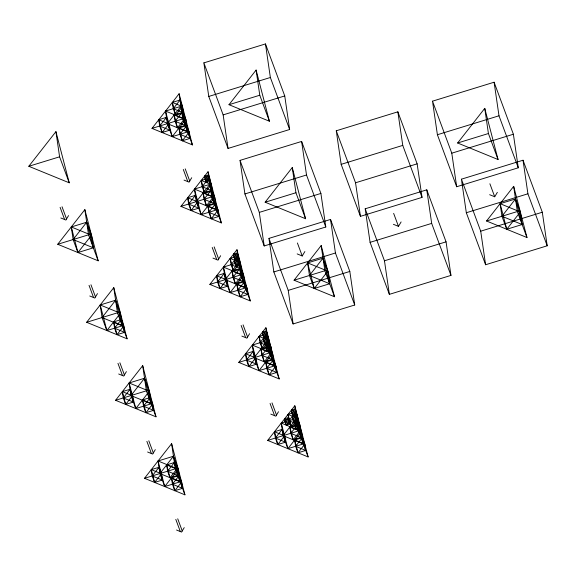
<?xml version="1.0" encoding="UTF-8"?>
<svg xmlns="http://www.w3.org/2000/svg" width="576" height="576" viewBox="0 0 576 576"><rect width="100%" height="100%" fill="white"/><g stroke="black" fill="none" stroke-linecap="round" stroke-linejoin="round"><path stroke-width="0.86" d="M68.537 215.618L65.894 220.054L60.84 217.987M97.459 293.623L94.817 298.051L89.762 295.992M191.722 177.718L189.079 182.153L184.025 180.086M126.382 371.628L123.739 376.056L118.685 373.99M220.651 255.722L218.002 260.158L212.947 258.091M155.304 449.626L152.662 454.061L147.607 451.994M249.574 333.727L246.924 338.162L241.87 336.096M297.173 253.908L302.227 255.974L304.87 251.539M184.226 527.63L181.584 532.066L176.53 529.999M278.496 411.732L275.854 416.167L270.799 414.101M393.415 224.309L398.47 226.368L401.112 221.94M489.658 194.702L494.712 196.769L497.354 192.334M28.8 166.284L55.922 131.638L69.235 182.808L28.8 166.284L59.594 156.809L55.922 131.638M57.722 244.289L84.852 209.642L98.165 260.813L57.722 244.289L88.524 234.814L84.852 209.642M151.992 128.39L179.114 93.744L192.427 144.914L151.992 128.39L182.786 118.915L179.114 93.744M228.982 104.702L256.104 70.063L269.417 121.234L228.982 104.702L259.776 95.234L256.104 70.063M86.645 322.294L113.774 287.647L127.087 338.818L86.645 322.294L117.446 312.818L113.774 287.647M180.914 206.395L208.037 171.749L221.35 222.919L180.914 206.395L211.709 196.92L208.037 171.749M265.133 202.212L292.262 167.566L305.575 218.736L265.133 202.212L295.934 192.737L292.262 167.566M115.567 400.298L142.697 365.652L156.01 416.822L115.567 400.298L146.369 390.823L142.697 365.652M209.837 284.4L236.959 249.754L250.272 300.924L209.837 284.4L240.631 274.925L236.959 249.754M294.062 280.217L321.185 245.57L334.498 296.741L294.062 280.217L324.857 270.742L321.185 245.57M144.497 478.303L171.619 443.657L184.932 494.827L144.497 478.303L175.291 468.828L171.619 443.657M238.759 362.405L265.882 327.758L279.194 378.929L238.759 362.405L269.554 352.93L265.882 327.758M457.618 142.999L484.747 108.353L498.06 159.53L457.618 142.999L488.419 133.524L484.747 108.353M267.682 440.41L294.811 405.763L308.124 456.934L267.682 440.41L298.483 430.934L294.811 405.763M486.54 221.004L513.67 186.358L526.982 237.535L486.54 221.004L517.342 211.529L513.67 186.358M203.868 62.878L265.464 43.934L284.746 95.933L289.642 129.499L228.046 148.442L208.764 96.444L203.868 62.878L223.15 114.883L228.046 148.442M208.764 96.444L270.36 77.494L265.464 43.934M223.15 114.883L284.746 95.933M240.019 160.387L301.615 141.437L320.897 193.442L325.793 227.002L264.197 245.952L244.915 193.946L240.019 160.387L259.301 212.386L264.197 245.952M336.262 130.781L397.858 111.83L417.139 163.836L422.035 197.395L360.439 216.346L341.158 164.34L336.262 130.781L355.543 182.786L360.439 216.346M432.504 101.174L494.1 82.224L513.382 134.23L518.278 167.789L456.682 186.739L437.4 134.734L432.504 101.174L451.786 153.18L456.682 186.739M244.915 193.946L306.511 174.996L301.615 141.437M341.158 164.34L402.754 145.397L397.858 111.83M437.4 134.734L498.996 115.79L494.1 82.224M259.301 212.386L320.897 193.442M355.543 182.786L417.139 163.836M451.786 153.18L513.382 134.23M268.942 238.392L330.538 219.442L349.819 271.447L354.715 305.006L293.126 323.957L273.838 271.951L268.942 238.392L288.23 290.39L293.126 323.957M365.184 208.786L426.78 189.835L446.062 241.841L450.958 275.4L389.362 294.35L370.08 242.345L365.184 208.786L384.466 260.784L389.362 294.35M461.426 179.179L523.022 160.229L542.304 212.234L547.2 245.794L485.604 264.744L466.322 212.738L461.426 179.179L480.708 231.185L485.604 264.744M273.838 271.951L335.434 253.001L330.538 219.442M370.08 242.345L431.676 223.394L426.78 189.835M466.322 212.738L527.918 193.795L523.022 160.229M288.23 290.39L349.819 271.447M384.466 260.784L446.062 241.841M480.708 231.185L542.304 212.234M498.996 115.79L518.278 167.789M527.918 193.795L547.2 245.794M488.419 133.524L498.06 159.53M517.342 211.529L526.982 237.535M489.888 183.766L494.712 196.769M402.754 145.397L422.035 197.395M431.676 223.394L450.958 275.4M393.646 213.372L398.47 226.368M270.36 77.494L289.642 129.499M306.511 174.996L325.793 227.002M335.434 253.001L354.715 305.006M259.776 95.234L269.417 121.234M295.934 192.737L305.575 218.736M324.857 270.742L334.498 296.741M297.41 242.978L302.227 255.974M182.786 118.915L192.427 144.914M211.709 196.92L221.35 222.919M240.631 274.925L250.272 300.924M269.554 352.93L279.194 378.929M298.483 430.934L308.124 456.934M185.22 168.862L189.742 181.044M214.142 246.866L218.664 259.049M243.072 324.864L247.586 337.054M271.994 402.869L276.509 415.058M183.298 169.452L187.819 181.642M212.22 247.457L216.742 259.646M241.142 325.462L245.664 337.651M270.065 403.466L274.586 415.649M59.594 156.809L69.235 182.808M88.524 234.814L98.165 260.813M117.446 312.818L127.087 338.818M146.369 390.823L156.01 416.822M175.291 468.828L184.932 494.827M62.035 206.755L66.55 218.945M90.958 284.76L95.479 296.942M119.88 362.765L124.402 374.947M148.802 440.77L153.324 452.952M177.725 518.774L182.246 530.957M60.106 207.346L64.627 219.535M89.035 285.35L93.55 297.54M117.958 363.355L122.472 375.545M146.88 441.36L151.402 453.55M175.802 519.365L180.324 531.554M166.471 117.36L159.689 126.022L162.101 132.523L169.798 130.154L168.883 123.862L166.471 117.36L158.767 119.729L159.689 126.022L169.798 130.154L166.471 117.36M180.029 100.037L173.254 108.698L175.658 115.2L183.362 112.831L182.441 106.538L180.029 100.037L172.332 102.406L173.254 108.698L183.362 112.831L180.029 100.037M86.688 222.228L73.123 239.551L77.94 252.554L93.341 247.817L91.505 235.231L86.688 222.228L71.287 226.966L73.123 239.551L93.341 247.817L86.688 222.228M180.95 106.33L167.386 123.653L172.21 136.656L187.603 131.918L185.767 119.333L180.95 106.33L165.55 111.067L167.386 123.653L187.603 131.918L180.95 106.33M168.883 123.862L162.101 132.523L158.767 119.729L168.883 123.862M182.441 106.538L175.658 115.2L172.332 102.406L182.441 106.538M181.865 112.622L175.09 121.284L177.494 127.786L185.198 125.417L184.277 119.124L181.865 112.622L174.168 114.991L175.09 121.284L185.198 125.417L181.865 112.622M91.505 235.231L77.94 252.554L71.287 226.966L91.505 235.231M184.277 119.124L177.494 127.786L174.168 114.991L184.277 119.124M185.767 119.333L172.21 136.656L165.55 111.067L185.767 119.333M186.689 125.626L179.906 134.287L182.318 140.782L190.015 138.413L189.101 132.12L186.689 125.626L178.992 127.994L179.906 134.287L190.015 138.413L186.689 125.626M189.101 132.12L182.318 140.782L178.992 127.994L189.101 132.12M208.498 174.895L205.106 179.222L206.309 182.477L210.161 181.289L208.498 174.895L204.646 176.076L205.106 179.222L210.161 181.289L208.498 174.895M195.394 195.365L188.611 204.026L191.023 210.528L198.72 208.159L197.806 201.866L195.394 195.365L187.697 197.734L188.611 204.026L198.72 208.159L195.394 195.365M208.958 178.042L202.176 186.703L204.588 193.205L212.285 190.836L211.363 184.543L208.958 178.042L201.254 180.41L202.176 186.703L212.285 190.836L208.958 178.042M209.7 178.142L206.309 182.477L204.646 176.076L209.7 178.142M115.61 300.233L102.046 317.556L106.87 330.559L122.263 325.822L120.427 313.236L115.61 300.233L100.21 304.97L102.046 317.556L122.263 325.822L115.61 300.233M209.873 184.334L196.308 201.658L201.132 214.654L216.533 209.923L214.697 197.338L209.873 184.334L194.472 189.072L196.308 201.658L216.533 209.923L209.873 184.334M197.806 201.866L191.023 210.528L187.697 197.734L197.806 201.866M211.363 184.543L204.588 193.205L201.254 180.41L211.363 184.543M210.794 190.627L204.012 199.289L206.424 205.79L214.121 203.422L213.199 197.129L210.794 190.627L203.09 192.996L204.012 199.289L214.121 203.422L210.794 190.627M120.427 313.236L106.87 330.559L100.21 304.97L120.427 313.236M213.199 197.129L206.424 205.79L203.09 192.996L213.199 197.129M214.697 197.338L201.132 214.654L194.472 189.072L214.697 197.338M121.349 319.529L114.566 328.19L116.978 334.685L124.675 332.323L123.754 326.03L121.349 319.529L113.645 321.898L114.566 328.19L124.675 332.323L121.349 319.529M215.611 203.63L208.829 212.292L211.241 218.786L218.938 216.418L218.023 210.125L215.611 203.63L207.914 205.999L208.829 212.292L218.938 216.418L215.611 203.63M123.754 326.03L116.978 334.685L113.645 321.898L123.754 326.03M218.023 210.125L211.241 218.786L207.914 205.999L218.023 210.125M130.054 389.268L123.271 397.93L125.683 404.431L133.38 402.062L132.458 395.77L130.054 389.268L122.35 391.637L123.271 397.93L133.38 402.062L130.054 389.268M237.42 252.9L234.029 257.227L235.231 260.482L239.083 259.294L237.42 252.9L233.568 254.081L234.029 257.227L239.083 259.294L237.42 252.9M224.316 273.37L217.534 282.031L219.946 288.533L227.642 286.164L226.728 279.871L224.316 273.37L216.619 275.738L217.534 282.031L227.642 286.164L224.316 273.37M237.881 256.046L231.098 264.708L233.51 271.21L241.207 268.841L240.293 262.548L237.881 256.046L230.177 258.415L231.098 264.708L241.207 268.841L237.881 256.046M238.622 256.147L235.231 260.482L233.568 254.081L238.622 256.147M144.533 378.238L130.968 395.561L135.792 408.564L151.186 403.826L149.35 391.241L144.533 378.238L129.132 382.975L130.968 395.561L151.186 403.826L144.533 378.238M238.342 259.193L234.95 263.52L236.153 266.774L240.005 265.586L238.342 259.193L234.49 260.374L234.95 263.52L240.005 265.586L238.342 259.193M132.458 395.77L125.683 404.431L122.35 391.637L132.458 395.77M238.795 262.339L225.238 279.662L230.054 292.658L245.455 287.928L243.619 275.342L238.795 262.339L223.402 267.077L225.238 279.662L245.455 287.928L238.795 262.339M239.544 262.44L236.153 266.774L234.49 260.374L239.544 262.44M226.728 279.871L219.946 288.533L216.619 275.738L226.728 279.871M240.293 262.548L233.51 271.21L230.177 258.415L240.293 262.548M239.717 268.632L232.934 277.294L235.346 283.795L243.043 281.426L242.129 275.134L239.717 268.632L232.013 271.001L232.934 277.294L243.043 281.426L239.717 268.632M149.35 391.241L135.792 408.564L129.132 382.975L149.35 391.241M242.129 275.134L235.346 283.795L232.013 271.001L242.129 275.134M243.619 275.342L230.054 292.658L223.402 267.077L243.619 275.342M150.271 397.534L143.489 406.195L145.901 412.69L153.598 410.321L152.683 404.028L150.271 397.534L142.574 399.902L143.489 406.195L153.598 410.321L150.271 397.534M244.534 281.635L237.751 290.29L240.163 296.791L247.867 294.422L246.946 288.13L244.534 281.635L236.837 284.004L237.751 290.29L247.867 294.422L244.534 281.635M152.683 404.028L145.901 412.69L142.574 399.902L152.683 404.028M246.946 288.13L240.163 296.791L236.837 284.004L246.946 288.13M158.976 467.273L152.194 475.934L154.606 482.436L162.302 480.067L161.388 473.774L158.976 467.273L151.272 469.642L152.194 475.934L162.302 480.067L158.976 467.273M323.021 258.156L309.456 275.479L314.28 288.475L329.681 283.745L327.845 271.159L323.021 258.156L307.62 262.894L309.456 275.479L329.681 283.745L323.021 258.156M266.342 330.905L262.951 335.232L264.161 338.486L268.006 337.298L266.342 330.905L262.49 332.086L262.951 335.232L268.006 337.298L266.342 330.905M253.238 351.374L246.456 360.036L248.868 366.538L256.565 364.169L255.65 357.876L253.238 351.374L245.542 353.743L246.456 360.036L256.565 364.169L253.238 351.374M266.803 334.051L260.021 342.713L262.433 349.214L270.13 346.846L269.215 340.553L266.803 334.051L259.106 336.42L260.021 342.713L270.13 346.846L266.803 334.051M267.552 334.152L264.161 338.486L262.49 332.086L267.552 334.152M173.455 456.242L159.89 473.566L164.714 486.562L180.115 481.831L178.279 469.246L173.455 456.242L158.054 460.98L159.89 473.566L180.115 481.831L173.455 456.242M267.264 337.198L263.873 341.525L265.075 344.779L268.927 343.591L268.466 340.445L267.264 337.198L263.412 338.378L263.873 341.525L268.927 343.591L267.264 337.198M161.388 473.774L154.606 482.436L151.272 469.642L161.388 473.774M267.718 340.344L254.16 357.667L258.977 370.663L274.378 365.926L272.542 353.347L267.718 340.344L252.324 345.082L254.16 357.667L274.378 365.926L267.718 340.344M268.466 340.445L265.075 344.779L263.412 338.378L268.466 340.445M255.65 357.876L248.868 366.538L245.542 353.743L255.65 357.876M269.215 340.553L262.433 349.214L259.106 336.42L269.215 340.553M174.377 462.535L167.594 471.197L169.999 477.698L177.703 475.33L176.782 469.037L174.377 462.535L166.673 464.904L167.594 471.197L177.703 475.33L174.377 462.535M269.669 343.699L266.285 348.026L267.487 351.281L271.339 350.093L270.878 346.946L269.669 343.699L265.824 344.88L266.285 348.026L271.339 350.093L269.669 343.699M268.639 346.637L261.857 355.298L264.269 361.8L271.966 359.431L271.051 353.138L268.639 346.637L260.942 349.006L261.857 355.298L271.966 359.431L268.639 346.637M327.845 271.159L314.28 288.475L307.62 262.894L327.845 271.159M270.878 346.946L267.487 351.281L265.824 344.88L270.878 346.946M176.782 469.037L169.999 477.698L166.673 464.904L176.782 469.037M178.279 469.246L164.714 486.562L158.054 460.98L178.279 469.246M271.051 353.138L264.269 361.8L260.942 349.006L271.051 353.138M272.542 353.347L258.977 370.663L252.324 345.082L272.542 353.347M179.194 475.538L172.411 484.2L174.823 490.694L182.52 488.326L181.606 482.033L179.194 475.538L171.497 477.907L172.411 484.2L182.52 488.326L179.194 475.538M273.456 359.64L266.681 368.294L269.086 374.796L276.79 372.427L275.868 366.134L273.456 359.64L265.759 362.002L266.681 368.294L276.79 372.427L273.456 359.64M181.606 482.033L174.823 490.694L171.497 477.907L181.606 482.033M275.868 366.134L269.086 374.796L265.759 362.002L275.868 366.134M288.482 417.571L285.098 421.898L286.301 425.153L290.153 423.965L288.482 417.571L284.638 418.752L285.098 421.898L290.153 423.965L288.482 417.571M295.265 408.91L291.874 413.237L293.083 416.491L296.928 415.303L295.265 408.91L291.42 410.09L291.874 413.237L296.928 415.303L295.265 408.91M282.161 429.379L275.386 438.041L277.79 444.535L285.494 442.166L284.573 435.881L282.161 429.379L274.464 431.748L275.386 438.041L285.494 442.166L282.161 429.379M295.726 412.056L288.943 420.718L291.355 427.219L299.052 424.85L298.138 418.558L295.726 412.056L288.029 414.425L288.943 420.718L299.052 424.85L295.726 412.056M289.692 420.818L286.301 425.153L284.638 418.752L289.692 420.818M296.474 412.157L293.083 416.491L291.42 410.09L296.474 412.157M296.186 415.202L292.795 419.53L293.998 422.784L297.85 421.596L296.186 415.202L292.334 416.383L292.795 419.53L297.85 421.596L296.186 415.202M296.647 418.349L283.082 435.672L287.899 448.668L303.3 443.93L301.464 431.345L296.647 418.349L281.246 423.086L283.082 435.672L303.3 443.93L296.647 418.349M297.389 418.45L293.998 422.784L292.334 416.383L297.389 418.45M284.573 435.881L277.79 444.535L274.464 431.748L284.573 435.881M298.138 418.558L291.355 427.219L288.029 414.425L298.138 418.558M298.598 421.704L295.207 426.031L296.41 429.286L300.262 428.098L299.801 424.951L298.598 421.704L294.746 422.885L295.207 426.031L300.262 428.098L298.598 421.704M297.562 424.642L290.779 433.303L293.191 439.805L300.888 437.436L299.974 431.143L297.562 424.642L289.865 427.01L290.779 433.303L300.888 437.436L297.562 424.642M299.801 424.951L296.41 429.286L294.746 422.885L299.801 424.951M299.974 431.143L293.191 439.805L289.865 427.01L299.974 431.143M301.464 431.345L287.899 448.668L281.246 423.086L301.464 431.345M302.386 437.638L295.603 446.299L298.015 452.801L305.712 450.432L304.79 444.139L302.386 437.638L294.682 440.006L295.603 446.299L305.712 450.432L302.386 437.638M304.79 444.139L298.015 452.801L294.682 440.006L304.79 444.139M515.506 198.943L501.941 216.266L506.765 229.27L522.158 224.532L520.322 211.946L515.506 198.943L500.105 203.681L501.941 216.266L522.158 224.532L515.506 198.943M520.322 211.946L506.765 229.27L500.105 203.681L520.322 211.946"/></g></svg>
